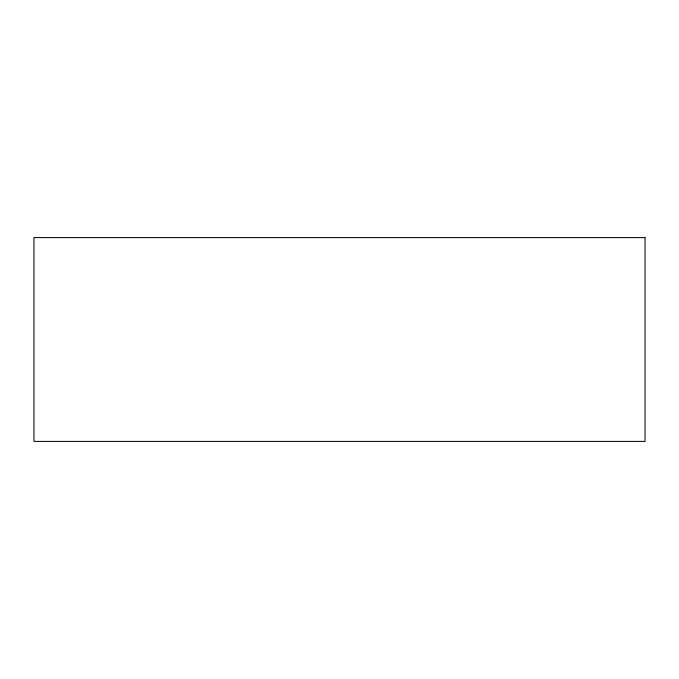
<?xml version="1.0" encoding="UTF-8"?>
<svg xmlns="http://www.w3.org/2000/svg" width="679" height="679" viewBox="0 0 679 679"><rect width="100%" height="100%" fill="white"/><g stroke="black" fill="none" stroke-linecap="round" stroke-linejoin="round"><path stroke-width="1.02" d="M645.05 237.591L33.95 237.591L33.95 441.409L645.05 441.409L645.05 237.591"/></g></svg>
